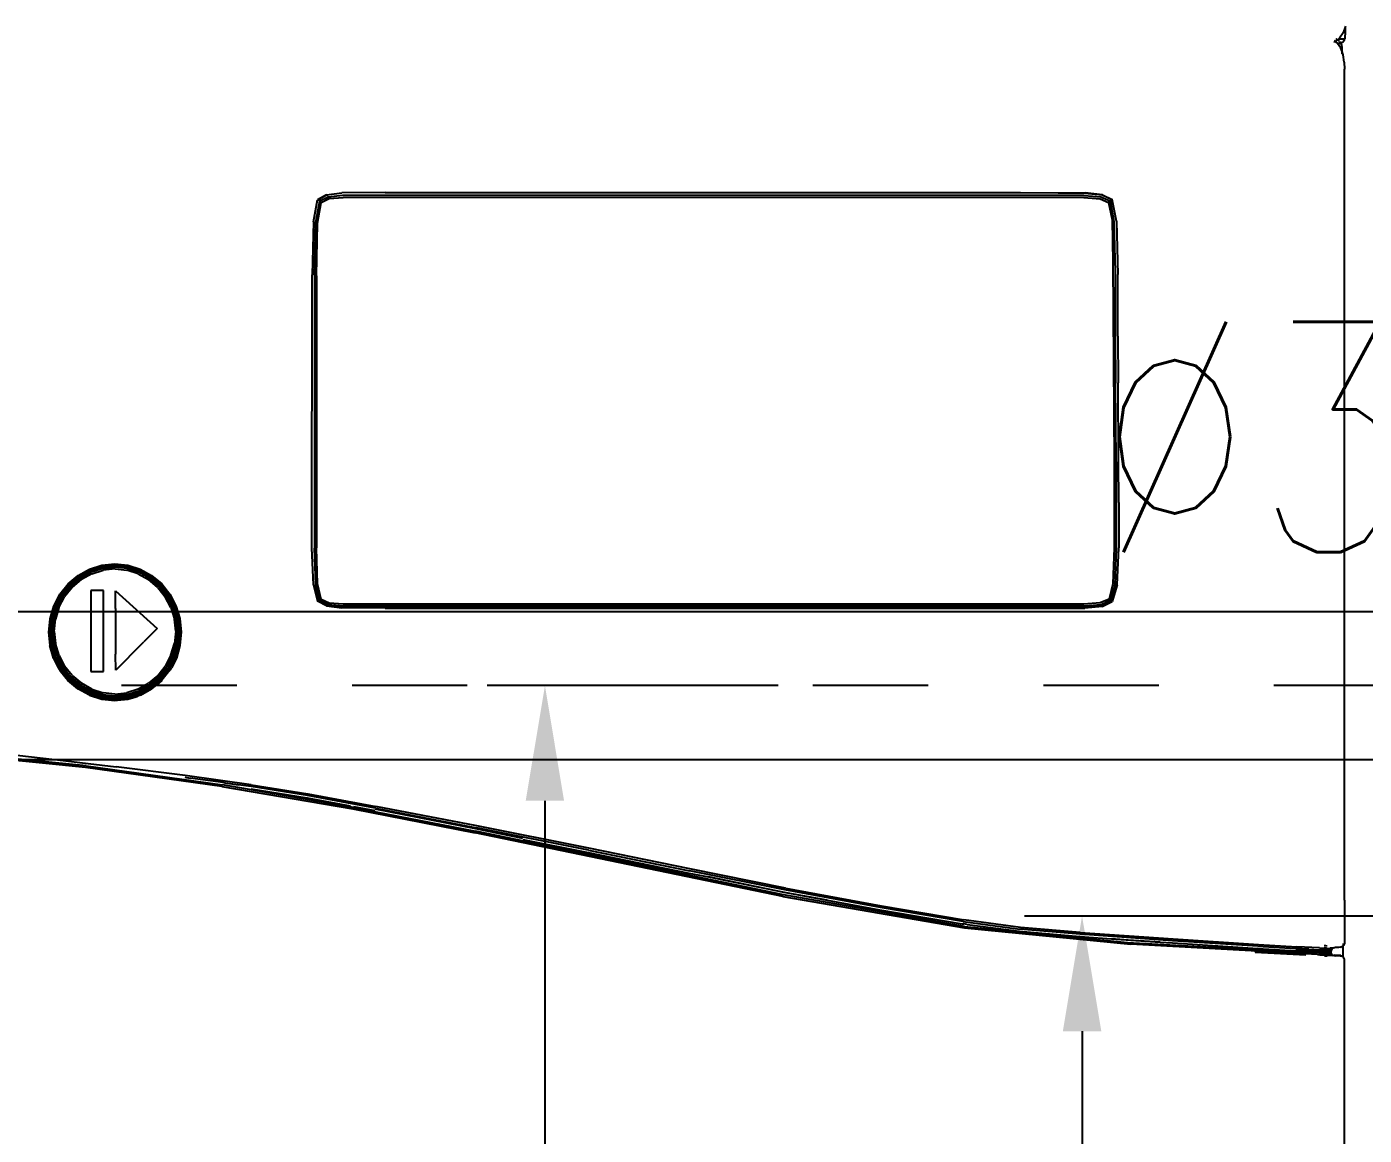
# Model space of a CAD drawing. Extents: x 41.9 to 126, y -21.3 to 38.1.
# Drawn here: x 99.206 to 100.367, y -12.669 to -11.707 of the extents above; entities that cross this region are included whole.
import ezdxf

# ---------------------------------------------------------------- set-up
doc = ezdxf.new("R2010")
doc.units = 0
for name, pattern in [('(_DASHED_)', [0.3, 0.2, -0.1]), ('AGUA_FRIA', [1000, 1000, 0]), ('DASHDOT2', [0.5, 0.25, -0.125, 0, -0.125])]:
    doc.linetypes.add(name, pattern=pattern)
doc.layers.get('Defpoints').update_dxf_attribs({"linetype": 'CONTINUOUS'})
for name, color, linetype in [('ARQUITETURA_R07', 8, 'CONTINUOUS'), ('IND_DIAMETRO', 7, 'CONTINUOUS'), ('IND_FLUXO', 3, 'CONTINUOUS'), ('LINHA_EIXO', 8, 'DASHDOT2'), ('LISTAGEM_TEXTO', 7, 'CONTINUOUS'), ('TUBO-PVC_SOLDAVEL_MARROM', 162, 'CONTINUOUS'), ('US_dimension', 7, 'CONTINUOUS')]:
    doc.layers.add(name, color=color, linetype=linetype)
doc.styles.add('ARIAL', font='arial.ttf')
doc.styles.add('romans', font='romans.shx')
doc.dimstyles.new('1_25 A.F', dxfattribs={"dimscale": 0, "dimtxt": 0.2, "dimasz": 0.1, "dimexe": 0.05, "dimexo": 0.05, "dimgap": -0.045, "dimtad": 1, "dimlfac": 0.25, "dimzin": 5, "dimdsep": 46, "dimtxsty": 'ARIAL', "dimcen": 0, "dimclrd": 256, "dimclre": 256, "dimclrt": 256, "dimadec": 0, "dimazin": 0, "dimtfac": 1, "dimtmove": 2, "dimatfit": 3, "dimfxl": 0.08, "dimtolj": 1, "dimtzin": 1, "dimlwd": -1, "dimlwe": -1, "dimarcsym": 0})

# ---------------------------------------------------------------- blocks, each defined once
blk = doc.blocks.new('VISTAS')
at = {"layer": 'ARQUITETURA_R07'}
for p, q in [((1.54273, -0.30059), (1.54233, -0.30186)), ((1.54272, -0.30148), (1.54265, -0.30312)), ((1.54273, -0.30059), (1.54272, -0.30148)), ((1.5428, -0.3004), (1.54273, -0.30059)), ((1.54036, -0.30383), (1.5403, -0.30385)), ((1.54048, -0.30364), (1.54036, -0.30354)), ((1.54057, -0.3037), (1.54052, -0.30374)), ((1.54108, -0.30337), (1.54057, -0.3037)), ((1.54105, -0.30405), (1.54057, -0.3037)), ((1.54081, -0.30326), (1.54073, -0.30325)), ((1.54089, -0.30312), (1.54093, -0.30312)), ((1.54112, -0.30415), (1.54101, -0.30417)), ((1.54108, -0.30337), (1.54104, -0.30336)), ((1.54112, -0.30415), (1.54105, -0.30405)), ((1.54135, -0.30312), (1.54108, -0.30337)), ((1.54108, -0.30337), (1.54131, -0.30351)), ((1.54112, -0.30415), (1.5413, -0.30413)), ((1.54184, -0.30519), (1.54112, -0.30415)), ((1.54145, -0.30414), (1.5413, -0.30413)), ((1.54151, -0.30369), (1.54131, -0.30351)), ((1.54154, -0.30299), (1.54135, -0.30312)), ((1.54135, -0.30312), (1.54259, -0.30312)), ((1.54162, -0.30413), (1.54145, -0.30414)), ((1.54151, -0.30369), (1.54168, -0.30391)), ((1.54233, -0.30186), (1.54154, -0.30299)), ((1.54165, -0.30413), (1.54162, -0.30413)), ((1.54168, -0.30413), (1.54162, -0.30413)), ((1.54178, -0.30408), (1.54165, -0.30413)), ((1.54168, -0.30413), (1.54165, -0.30413)), ((1.54178, -0.30408), (1.54168, -0.30391)), ((1.54178, -0.30408), (1.54168, -0.30413)), ((1.5419, -0.30403), (1.54178, -0.30408)), ((1.54181, -0.30412), (1.54178, -0.30408)), ((1.54181, -0.30412), (1.54191, -0.30433)), ((1.54211, -0.3039), (1.5419, -0.30403)), ((1.54192, -0.30437), (1.54191, -0.30433)), ((1.54192, -0.30437), (1.54193, -0.3044)), ((1.54193, -0.3044), (1.54194, -0.30448)), ((1.54194, -0.30448), (1.54196, -0.30452)), ((1.54196, -0.30452), (1.54197, -0.30465)), ((1.54197, -0.30465), (1.54198, -0.30469)), ((1.54229, -0.30375), (1.54211, -0.3039)), ((1.54243, -0.30357), (1.54229, -0.30375)), ((1.54256, -0.30336), (1.54243, -0.30357)), ((1.54265, -0.30312), (1.54256, -0.30336)), ((1.54206, -0.30571), (1.54184, -0.30519)), ((1.54198, -0.30469), (1.54199, -0.30477)), ((1.54199, -0.30477), (1.54199, -0.30481)), ((1.54199, -0.30481), (1.542, -0.30486)), ((1.542, -0.30486), (1.54201, -0.30491)), ((1.54201, -0.30491), (1.54201, -0.30498)), ((1.54202, -0.30505), (1.54201, -0.30498)), ((1.54202, -0.30505), (1.54203, -0.30532)), ((1.54203, -0.30532), (1.54204, -0.30545)), ((1.54204, -0.30545), (1.54204, -0.3055)), ((1.54204, -0.3055), (1.54206, -0.30571)), ((1.54206, -0.30577), (1.54206, -0.30571)), ((1.54207, -0.30586), (1.54206, -0.30577)), ((1.54207, -0.3059), (1.54207, -0.30586)), ((1.54231, -0.30664), (1.54207, -0.3059)), ((1.54208, -0.3064), (1.54207, -0.30608)), ((1.54254, -0.30821), (1.54231, -0.30664)), ((1.54254, -0.30821), (1.54262, -0.30968)), ((1.54261, -0.49011), (1.54262, -0.30968)), ((1.32174, -0.33698), (1.32506, -0.33654)), ((1.33448, -0.33645), (1.32506, -0.33654)), ((1.33448, -0.33645), (1.46018, -0.33645)), ((1.46018, -0.33645), (1.47233, -0.33648)), ((1.47233, -0.33648), (1.48049, -0.33653)), ((1.48049, -0.33653), (1.48632, -0.33658)), ((1.31892, -0.34282), (1.31983, -0.33805)), ((1.31944, -0.34293), (1.32031, -0.3383)), ((1.32174, -0.33698), (1.31983, -0.33805)), ((1.31983, -0.33805), (1.31996, -0.33807)), ((1.31984, -0.34313), (1.32061, -0.33862)), ((1.32185, -0.33705), (1.31996, -0.33807)), ((1.31996, -0.33807), (1.32006, -0.33809)), ((1.32006, -0.33809), (1.32013, -0.3381)), ((1.32013, -0.3381), (1.32018, -0.33811)), ((1.32018, -0.33811), (1.3202, -0.33813)), ((1.3202, -0.33813), (1.32021, -0.33817)), ((1.32031, -0.3383), (1.32021, -0.33817)), ((1.32031, -0.3383), (1.32212, -0.33741)), ((1.32031, -0.3383), (1.32061, -0.33862)), ((1.32061, -0.33862), (1.32231, -0.33782)), ((1.322, -0.33715), (1.32194, -0.3371)), ((1.32204, -0.33718), (1.322, -0.33715)), ((1.32205, -0.3372), (1.32204, -0.33718)), ((1.32205, -0.3372), (1.32206, -0.33724)), ((1.32212, -0.33741), (1.32527, -0.3371)), ((1.32231, -0.33782), (1.32536, -0.33754)), ((1.48612, -0.33713), (1.32527, -0.3371)), ((1.48603, -0.33758), (1.32536, -0.33754)), ((1.48626, -0.33668), (1.48047, -0.33665)), ((1.48603, -0.33758), (1.48957, -0.33784)), ((1.48612, -0.33713), (1.48976, -0.33743)), ((1.49002, -0.33703), (1.48626, -0.33668)), ((1.49012, -0.33696), (1.48632, -0.33658)), ((1.48957, -0.33784), (1.49144, -0.33864)), ((1.48976, -0.33743), (1.49174, -0.33832)), ((1.49208, -0.33802), (1.49002, -0.33703)), ((1.49012, -0.33696), (1.49221, -0.33798)), ((1.49174, -0.33832), (1.49144, -0.33864)), ((1.49144, -0.33864), (1.49218, -0.34242)), ((1.49174, -0.33832), (1.49184, -0.33818)), ((1.49174, -0.33832), (1.49259, -0.34276)), ((1.49186, -0.33811), (1.49184, -0.33814)), ((1.49184, -0.33814), (1.49184, -0.33818)), ((1.49191, -0.33809), (1.49186, -0.33811)), ((1.49198, -0.33806), (1.49191, -0.33809)), ((1.49208, -0.33802), (1.49198, -0.33806)), ((1.49221, -0.33798), (1.49208, -0.33802)), ((1.49313, -0.34274), (1.49221, -0.33798)), ((1.31924, -0.34194), (1.31919, -0.34194)), ((1.31923, -0.34199), (1.31919, -0.34199)), ((1.31943, -0.34199), (1.31947, -0.34199)), ((1.31944, -0.34195), (1.31948, -0.34195)), ((1.4926, -0.34194), (1.49256, -0.34194)), ((1.49261, -0.34199), (1.49257, -0.34199)), ((1.4926, -0.34194), (1.49265, -0.34194)), ((1.49261, -0.34199), (1.49266, -0.34199)), ((1.31892, -0.34282), (1.31862, -0.35436)), ((1.31916, -0.35444), (1.31944, -0.34293)), ((1.31959, -0.35454), (1.31984, -0.34313)), ((1.49218, -0.34242), (1.49235, -0.35163)), ((1.49259, -0.34276), (1.49285, -0.35372)), ((1.49313, -0.34274), (1.49343, -0.3543)), ((1.49235, -0.35163), (1.49262, -0.39494)), ((1.49285, -0.35372), (1.49288, -0.3676)), ((1.31861, -0.41361), (1.31862, -0.35436)), ((1.31916, -0.35444), (1.31916, -0.41368)), ((1.31959, -0.35454), (1.31959, -0.4136)), ((1.49344, -0.36766), (1.49343, -0.3543)), ((1.49288, -0.3676), (1.49293, -0.3779)), ((1.49344, -0.36766), (1.49348, -0.37779)), ((1.49305, -0.39493), (1.49293, -0.3779)), ((1.4936, -0.39484), (1.49348, -0.37779)), ((1.49262, -0.39494), (1.49266, -0.40386)), ((1.49305, -0.39493), (1.49309, -0.40388)), ((1.49363, -0.4038), (1.4936, -0.39484)), ((1.49266, -0.40386), (1.49266, -0.41358)), ((1.49309, -0.40388), (1.49308, -0.41367)), ((1.49363, -0.4038), (1.49363, -0.41361)), ((1.31891, -0.42163), (1.31861, -0.41361)), ((1.31944, -0.42164), (1.31916, -0.41368)), ((1.31984, -0.42146), (1.31959, -0.4136)), ((1.49266, -0.41358), (1.49237, -0.42143)), ((1.49308, -0.41367), (1.49276, -0.42162)), ((1.49327, -0.42165), (1.49363, -0.41361)), ((1.27035, -0.41823), (1.27305, -0.41739)), ((1.27043, -0.41844), (1.27309, -0.41761)), ((1.27051, -0.41863), (1.27313, -0.41781)), ((1.27058, -0.41866), (1.27313, -0.41781)), ((1.27305, -0.41739), (1.27586, -0.4171)), ((1.27309, -0.41761), (1.27586, -0.41733)), ((1.27313, -0.41781), (1.27318, -0.41783)), ((1.27318, -0.41783), (1.27526, -0.41762)), ((1.27588, -0.41761), (1.2732, -0.4179)), ((1.27588, -0.4178), (1.27325, -0.4181)), ((1.27526, -0.41762), (1.27586, -0.41753)), ((1.27586, -0.4171), (1.27866, -0.41739)), ((1.27586, -0.41733), (1.27862, -0.41761)), ((1.27586, -0.41753), (1.27653, -0.41763)), ((1.27588, -0.41761), (1.27854, -0.4179)), ((1.2785, -0.41809), (1.27588, -0.4178)), ((1.27653, -0.41763), (1.27856, -0.41784)), ((1.27653, -0.41763), (1.27858, -0.41781)), ((1.27858, -0.41781), (1.28115, -0.41866)), ((1.27862, -0.41761), (1.28127, -0.41844)), ((1.27866, -0.41739), (1.28135, -0.41823)), ((1.2657, -0.42144), (1.26787, -0.4196)), ((1.26584, -0.4216), (1.26798, -0.41979)), ((1.266, -0.42174), (1.2681, -0.41996)), ((1.26618, -0.42181), (1.26826, -0.42005)), ((1.26839, -0.42022), (1.26634, -0.42195)), ((1.26659, -0.4222), (1.26859, -0.42051)), ((1.26787, -0.4196), (1.27035, -0.41823)), ((1.26798, -0.41979), (1.27043, -0.41844)), ((1.2681, -0.41996), (1.27051, -0.41863)), ((1.27063, -0.41873), (1.26826, -0.42005)), ((1.27072, -0.41892), (1.26839, -0.42022)), ((1.27086, -0.41925), (1.26859, -0.42051)), ((1.27063, -0.41873), (1.2732, -0.4179)), ((1.27325, -0.4181), (1.27072, -0.41892)), ((1.27086, -0.41925), (1.27332, -0.41844)), ((1.27588, -0.41815), (1.27332, -0.41844)), ((1.27588, -0.41815), (1.27843, -0.41844)), ((1.28089, -0.41924), (1.27843, -0.41844)), ((1.28102, -0.41892), (1.2785, -0.41809)), ((1.28111, -0.41873), (1.27854, -0.4179)), ((1.28089, -0.41924), (1.28315, -0.42051)), ((1.28335, -0.42022), (1.28102, -0.41892)), ((1.28111, -0.41873), (1.28347, -0.42005)), ((1.28115, -0.41866), (1.28119, -0.41863)), ((1.28119, -0.41863), (1.2836, -0.41996)), ((1.28127, -0.41844), (1.28371, -0.41979)), ((1.28135, -0.41823), (1.28383, -0.4196)), ((1.28515, -0.4222), (1.28315, -0.42051)), ((1.2854, -0.42195), (1.28335, -0.42022)), ((1.28555, -0.42181), (1.28347, -0.42005)), ((1.2836, -0.41996), (1.28571, -0.42174)), ((1.28371, -0.41979), (1.28586, -0.4216)), ((1.28383, -0.4196), (1.28601, -0.42143)), ((1.26393, -0.42369), (1.2657, -0.42144)), ((1.2641, -0.42382), (1.26584, -0.4216)), ((1.26428, -0.42393), (1.266, -0.42174)), ((1.26618, -0.42181), (1.26448, -0.42395)), ((1.26634, -0.42195), (1.26466, -0.42405)), ((1.26659, -0.4222), (1.26495, -0.42425)), ((1.27339, -0.4229), (1.27064, -0.4229)), ((1.27064, -0.4229), (1.27065, -0.44045)), ((1.27341, -0.44045), (1.27339, -0.4229)), ((1.27599, -0.42678), (1.27602, -0.42295)), ((1.27602, -0.42295), (1.28501, -0.4311)), ((1.28515, -0.4222), (1.28678, -0.42426)), ((1.28708, -0.42406), (1.2854, -0.42195)), ((1.28555, -0.42181), (1.28725, -0.42395)), ((1.28571, -0.42174), (1.28743, -0.42392)), ((1.28586, -0.4216), (1.28761, -0.42381)), ((1.28601, -0.42143), (1.28779, -0.42368)), ((1.31891, -0.42163), (1.31982, -0.42519)), ((1.3193, -0.42164), (1.31931, -0.42167)), ((1.3202, -0.42513), (1.31931, -0.42167)), ((1.32031, -0.42509), (1.31944, -0.42164)), ((1.32061, -0.42479), (1.31984, -0.42146)), ((1.49237, -0.42143), (1.49153, -0.42476)), ((1.49276, -0.42162), (1.49183, -0.42507)), ((1.49289, -0.42166), (1.49193, -0.42512)), ((1.49327, -0.42165), (1.49223, -0.42527)), ((1.4929, -0.42163), (1.49289, -0.42166)), ((1.26181, -0.42903), (1.26261, -0.42625)), ((1.26201, -0.42908), (1.26281, -0.42634)), ((1.26222, -0.42911), (1.26301, -0.42641)), ((1.2632, -0.42638), (1.26242, -0.42904)), ((1.26261, -0.42625), (1.26393, -0.42369)), ((1.2634, -0.42645), (1.26262, -0.42906)), ((1.26281, -0.42634), (1.2641, -0.42382)), ((1.26301, -0.42641), (1.26428, -0.42393)), ((1.2632, -0.42638), (1.26448, -0.42395)), ((1.26466, -0.42405), (1.2634, -0.42645)), ((1.26372, -0.42658), (1.26495, -0.42425)), ((1.28801, -0.42659), (1.28678, -0.42426)), ((1.28834, -0.42645), (1.28708, -0.42406)), ((1.28853, -0.42638), (1.28725, -0.42395)), ((1.28743, -0.42392), (1.28872, -0.42639)), ((1.28761, -0.42381), (1.28892, -0.42632)), ((1.28779, -0.42368), (1.28911, -0.42622)), ((1.28914, -0.42902), (1.28834, -0.42645)), ((1.28853, -0.42638), (1.28934, -0.429)), ((1.28872, -0.42639), (1.28951, -0.42906)), ((1.28892, -0.42632), (1.28972, -0.42903)), ((1.28911, -0.42622), (1.28993, -0.42898)), ((1.32175, -0.42623), (1.31982, -0.42519)), ((1.31996, -0.42516), (1.32006, -0.42514)), ((1.31996, -0.42516), (1.32186, -0.42616)), ((1.32006, -0.42514), (1.32013, -0.42512)), ((1.32013, -0.42512), (1.3202, -0.42513)), ((1.3202, -0.42513), (1.32021, -0.42516)), ((1.3202, -0.42513), (1.32023, -0.42514)), ((1.32023, -0.42514), (1.32021, -0.42516)), ((1.32132, -0.42572), (1.32021, -0.42516)), ((1.32031, -0.42509), (1.32023, -0.42514)), ((1.32023, -0.42514), (1.32132, -0.42572)), ((1.32031, -0.42509), (1.32061, -0.42479)), ((1.32213, -0.42598), (1.32031, -0.42509)), ((1.32231, -0.42559), (1.32061, -0.42479)), ((1.32132, -0.42572), (1.322, -0.42607)), ((1.32175, -0.42623), (1.32507, -0.42665)), ((1.322, -0.42607), (1.32205, -0.42605)), ((1.32205, -0.42605), (1.32238, -0.42612)), ((1.32238, -0.42612), (1.32206, -0.42608)), ((1.32528, -0.42629), (1.32213, -0.42598)), ((1.32537, -0.42586), (1.32231, -0.42559)), ((1.32238, -0.42612), (1.32331, -0.42618)), ((1.32331, -0.42618), (1.32368, -0.42625)), ((1.32522, -0.4264), (1.32368, -0.42625)), ((1.32368, -0.42625), (1.32524, -0.42638)), ((1.32524, -0.42638), (1.33452, -0.42639)), ((1.48612, -0.42626), (1.32528, -0.42629)), ((1.48604, -0.42583), (1.32537, -0.42586)), ((1.33452, -0.42639), (1.35463, -0.42637)), ((1.35463, -0.42637), (1.36269, -0.42639)), ((1.36269, -0.42639), (1.43749, -0.42638)), ((1.43749, -0.42638), (1.44232, -0.42636)), ((1.47234, -0.42636), (1.44232, -0.42636)), ((1.47234, -0.42636), (1.47446, -0.42638)), ((1.48045, -0.42638), (1.47446, -0.42638)), ((1.48045, -0.42638), (1.48615, -0.42636)), ((1.4896, -0.42556), (1.48604, -0.42583)), ((1.48978, -0.42596), (1.48612, -0.42626)), ((1.48615, -0.42636), (1.48984, -0.42607)), ((1.49004, -0.42633), (1.48625, -0.4267)), ((1.49153, -0.42476), (1.4896, -0.42556)), ((1.49183, -0.42507), (1.48978, -0.42596)), ((1.49193, -0.42512), (1.48984, -0.42607)), ((1.48997, -0.42622), (1.49212, -0.42521)), ((1.49004, -0.42633), (1.49223, -0.42527)), ((1.49183, -0.42507), (1.49153, -0.42476)), ((1.49183, -0.42507), (1.49193, -0.42512)), ((1.49198, -0.42513), (1.49193, -0.42512)), ((1.49204, -0.42516), (1.49198, -0.42513)), ((1.49212, -0.42521), (1.49204, -0.42516)), ((1.26153, -0.43191), (1.26181, -0.42903)), ((1.26174, -0.43192), (1.26201, -0.42908)), ((1.26195, -0.43191), (1.26222, -0.42911)), ((1.26215, -0.43179), (1.26242, -0.42904)), ((1.26262, -0.42906), (1.26235, -0.43178)), ((1.2627, -0.43177), (1.26296, -0.42912)), ((1.26372, -0.42658), (1.26296, -0.42912)), ((1.27599, -0.42678), (1.276, -0.4367)), ((1.28801, -0.42659), (1.2888, -0.42909)), ((1.28908, -0.4317), (1.2888, -0.42909)), ((1.28942, -0.43171), (1.28914, -0.42902)), ((1.28962, -0.43173), (1.28934, -0.429)), ((1.28951, -0.42906), (1.28979, -0.43185)), ((1.28972, -0.42903), (1.29, -0.43186)), ((1.28993, -0.42898), (1.29021, -0.43185)), ((1.33447, -0.42674), (1.32507, -0.42665)), ((1.33447, -0.42674), (1.47234, -0.42673)), ((1.47234, -0.42673), (1.48625, -0.4267)), ((1.2618, -0.4348), (1.26153, -0.43191)), ((1.26201, -0.43477), (1.26174, -0.43192)), ((1.26222, -0.43471), (1.26195, -0.43191)), ((1.26215, -0.43179), (1.26242, -0.43455)), ((1.26235, -0.43178), (1.26262, -0.43449)), ((1.2627, -0.43177), (1.26296, -0.43441)), ((1.28501, -0.4311), (1.28215, -0.43401)), ((1.28908, -0.4317), (1.28879, -0.43435)), ((1.28913, -0.43443), (1.28942, -0.43171)), ((1.28962, -0.43173), (1.28934, -0.4345)), ((1.28979, -0.43185), (1.28953, -0.43469)), ((1.29, -0.43186), (1.28973, -0.43475)), ((1.29021, -0.43185), (1.28994, -0.43478)), ((1.29001, -0.43471), (1.29028, -0.43178)), ((1.26173, -0.43475), (1.26174, -0.43478)), ((1.26254, -0.43754), (1.26174, -0.43478)), ((1.26261, -0.43757), (1.2618, -0.4348)), ((1.26281, -0.4375), (1.26201, -0.43477)), ((1.26301, -0.4374), (1.26222, -0.43471)), ((1.2632, -0.4372), (1.26242, -0.43455)), ((1.26262, -0.43449), (1.2634, -0.4371)), ((1.26373, -0.43695), (1.26296, -0.43441)), ((1.2817, -0.43446), (1.27604, -0.44018)), ((1.2817, -0.43446), (1.28215, -0.43401)), ((1.288, -0.43692), (1.28879, -0.43435)), ((1.28833, -0.43707), (1.28913, -0.43443)), ((1.28853, -0.43718), (1.28934, -0.4345)), ((1.28953, -0.43469), (1.28874, -0.43742)), ((1.28973, -0.43475), (1.28894, -0.43753)), ((1.28919, -0.43754), (1.29, -0.43475)), ((1.28994, -0.43478), (1.28919, -0.43754)), ((1.29, -0.43475), (1.29001, -0.43471)), ((1.26254, -0.43754), (1.26356, -0.43953)), ((1.26356, -0.43953), (1.26261, -0.43757)), ((1.26411, -0.44002), (1.26281, -0.4375)), ((1.26429, -0.43989), (1.26301, -0.4374)), ((1.2632, -0.4372), (1.26448, -0.43964)), ((1.2634, -0.4371), (1.26465, -0.4395)), ((1.26373, -0.43695), (1.26495, -0.43928)), ((1.27604, -0.44018), (1.276, -0.4367)), ((1.288, -0.43692), (1.28677, -0.43927)), ((1.28707, -0.43949), (1.28833, -0.43707)), ((1.28853, -0.43718), (1.28725, -0.43963)), ((1.28874, -0.43742), (1.28745, -0.43991)), ((1.28894, -0.43753), (1.28763, -0.44005)), ((1.28919, -0.43758), (1.2881, -0.43969)), ((1.28913, -0.4376), (1.2881, -0.43969)), ((1.28919, -0.43758), (1.28913, -0.4376)), ((1.28919, -0.43754), (1.28919, -0.43758)), ((1.26388, -0.44011), (1.26356, -0.43953)), ((1.26394, -0.44013), (1.26388, -0.44011)), ((1.26567, -0.44237), (1.26394, -0.44013)), ((1.26394, -0.44013), (1.26409, -0.4404)), ((1.26567, -0.4424), (1.26409, -0.4404)), ((1.26409, -0.4404), (1.26567, -0.44237)), ((1.26586, -0.44224), (1.26411, -0.44002)), ((1.26601, -0.44207), (1.26429, -0.43989)), ((1.26618, -0.44178), (1.26448, -0.43964)), ((1.26465, -0.4395), (1.26633, -0.44161)), ((1.26659, -0.44134), (1.26495, -0.43928)), ((1.27065, -0.44045), (1.27341, -0.44045)), ((1.28515, -0.44133), (1.28677, -0.43927)), ((1.2854, -0.4416), (1.28707, -0.43949)), ((1.28555, -0.44177), (1.28725, -0.43963)), ((1.28745, -0.43991), (1.28571, -0.44208)), ((1.28763, -0.44005), (1.28586, -0.44226)), ((1.2878, -0.44016), (1.28606, -0.44237)), ((1.28785, -0.44012), (1.2878, -0.44016)), ((1.2878, -0.44016), (1.28785, -0.44016)), ((1.28785, -0.44012), (1.2881, -0.43969)), ((1.28785, -0.44012), (1.28785, -0.44016)), ((1.26571, -0.44238), (1.26567, -0.44237)), ((1.26785, -0.44425), (1.26567, -0.4424)), ((1.26571, -0.44238), (1.26785, -0.44421)), ((1.26799, -0.44405), (1.26586, -0.44224)), ((1.26812, -0.44386), (1.26601, -0.44207)), ((1.26618, -0.44178), (1.26826, -0.44353)), ((1.26633, -0.44161), (1.26838, -0.44333)), ((1.26659, -0.44134), (1.26858, -0.44302)), ((1.27052, -0.44519), (1.26812, -0.44386)), ((1.27063, -0.44485), (1.26826, -0.44353)), ((1.26838, -0.44333), (1.27072, -0.44463)), ((1.27086, -0.44428), (1.26858, -0.44302)), ((1.28088, -0.44428), (1.28315, -0.44301)), ((1.28102, -0.44463), (1.28335, -0.44333)), ((1.2811, -0.44485), (1.28347, -0.44353)), ((1.2836, -0.44386), (1.28119, -0.44519)), ((1.28515, -0.44133), (1.28315, -0.44301)), ((1.28335, -0.44333), (1.2854, -0.4416)), ((1.28555, -0.44177), (1.28347, -0.44353)), ((1.28571, -0.44208), (1.2836, -0.44386)), ((1.28586, -0.44226), (1.28372, -0.44406)), ((1.28387, -0.44422), (1.28495, -0.44334)), ((1.28601, -0.4424), (1.28495, -0.44334)), ((1.28606, -0.44237), (1.28601, -0.4424)), ((1.28606, -0.44241), (1.28601, -0.4424)), ((1.28606, -0.44241), (1.28606, -0.44237)), ((1.26785, -0.44421), (1.26788, -0.44422)), ((1.27032, -0.44562), (1.26785, -0.44425)), ((1.27034, -0.44559), (1.26788, -0.44422)), ((1.27043, -0.44541), (1.26799, -0.44405)), ((1.27034, -0.44559), (1.27304, -0.44644)), ((1.27309, -0.44624), (1.27043, -0.44541)), ((1.27313, -0.44601), (1.27052, -0.44519)), ((1.27063, -0.44485), (1.2732, -0.44568)), ((1.27072, -0.44463), (1.27324, -0.44545)), ((1.27086, -0.44428), (1.27332, -0.44509)), ((1.27304, -0.44644), (1.27586, -0.44672)), ((1.27586, -0.44676), (1.27304, -0.44647)), ((1.27585, -0.44652), (1.27309, -0.44624)), ((1.27585, -0.44629), (1.27313, -0.44601)), ((1.27587, -0.44598), (1.2732, -0.44568)), ((1.27324, -0.44545), (1.27587, -0.44575)), ((1.27587, -0.44538), (1.27332, -0.44509)), ((1.27858, -0.44601), (1.27585, -0.44629)), ((1.27862, -0.44624), (1.27585, -0.44652)), ((1.27586, -0.44672), (1.27645, -0.4467)), ((1.27587, -0.44538), (1.27842, -0.44509)), ((1.27587, -0.44575), (1.27849, -0.44545)), ((1.27587, -0.44598), (1.27854, -0.44568)), ((1.27645, -0.4467), (1.27867, -0.44644)), ((1.27867, -0.44647), (1.27645, -0.4467)), ((1.28088, -0.44428), (1.27842, -0.44509)), ((1.27849, -0.44545), (1.28102, -0.44463)), ((1.2811, -0.44485), (1.27854, -0.44568)), ((1.28119, -0.44519), (1.27858, -0.44601)), ((1.28127, -0.44541), (1.27862, -0.44624)), ((1.28067, -0.44585), (1.27867, -0.44647)), ((1.27867, -0.44644), (1.28067, -0.44585)), ((1.28136, -0.4456), (1.28067, -0.44585)), ((1.28372, -0.44406), (1.28127, -0.44541)), ((1.28138, -0.44559), (1.28136, -0.4456)), ((1.28138, -0.44559), (1.28383, -0.44423)), ((1.28383, -0.44423), (1.28387, -0.44422)), ((1.2695, -0.46126), (1.23937, -0.45827)), ((1.24919, -0.45803), (1.26214, -0.45945)), ((1.26962, -0.46095), (1.25188, -0.45921)), ((1.26214, -0.45945), (1.27611, -0.46117)), ((1.29909, -0.4654), (1.2695, -0.46126)), ((1.26962, -0.46095), (1.29922, -0.46508)), ((1.29107, -0.46306), (1.27611, -0.46117)), ((1.29102, -0.46342), (1.29218, -0.46358)), ((1.30545, -0.46503), (1.29107, -0.46306)), ((1.29935, -0.46458), (1.29218, -0.46358)), ((1.29909, -0.4654), (1.32748, -0.47028)), ((1.32759, -0.46994), (1.29922, -0.46508)), ((1.2998, -0.46466), (1.29935, -0.46458)), ((1.30542, -0.46543), (1.2998, -0.46466)), ((1.30259, -0.46514), (1.2998, -0.46466)), ((1.30539, -0.46593), (1.31758, -0.4679)), ((1.31764, -0.4674), (1.30542, -0.46543)), ((1.30545, -0.46503), (1.31769, -0.467)), ((1.31769, -0.467), (1.33244, -0.46973)), ((1.31758, -0.4679), (1.3269, -0.46964)), ((1.33236, -0.47013), (1.31764, -0.4674)), ((1.32759, -0.46994), (1.3541, -0.47511)), ((1.32763, -0.46977), (1.33226, -0.47064)), ((1.35435, -0.47398), (1.33244, -0.46973)), ((1.32748, -0.47028), (1.35403, -0.47546)), ((1.35419, -0.47461), (1.33232, -0.47034)), ((1.33236, -0.47013), (1.35428, -0.47439)), ((1.42073, -0.48927), (1.35403, -0.47546)), ((1.42089, -0.48894), (1.3541, -0.47511)), ((1.36437, -0.47672), (1.35419, -0.47461)), ((1.37859, -0.47922), (1.35428, -0.47439)), ((1.37865, -0.47881), (1.35435, -0.47398)), ((1.36434, -0.47692), (1.37852, -0.47974)), ((1.37852, -0.47974), (1.4004, -0.48421)), ((1.37859, -0.47922), (1.4005, -0.4837)), ((1.40059, -0.4833), (1.37865, -0.47881)), ((1.4004, -0.48421), (1.40461, -0.48505)), ((1.42122, -0.48785), (1.4005, -0.4837)), ((1.42134, -0.48746), (1.40059, -0.4833)), ((1.42105, -0.48845), (1.40461, -0.48505)), ((1.40461, -0.48505), (1.42105, -0.48834)), ((1.42134, -0.48746), (1.4421, -0.49132)), ((1.42076, -0.48928), (1.42073, -0.48927)), ((1.42076, -0.48928), (1.46014, -0.49611)), ((1.46014, -0.49577), (1.42089, -0.48894)), ((1.42105, -0.48834), (1.43037, -0.49007)), ((1.43037, -0.49007), (1.42105, -0.48845)), ((1.44193, -0.4917), (1.42122, -0.48785)), ((1.43037, -0.49007), (1.44171, -0.49218)), ((1.54261, -0.49011), (1.54257, -0.49947)), ((1.44171, -0.49218), (1.45962, -0.49519)), ((1.45985, -0.49472), (1.44193, -0.4917)), ((1.4421, -0.49132), (1.46002, -0.49434)), ((1.45962, -0.49519), (1.46005, -0.49525)), ((1.45985, -0.49472), (1.47218, -0.49637)), ((1.47228, -0.496), (1.46002, -0.49434)), ((1.46036, -0.4953), (1.46005, -0.49525)), ((1.46014, -0.49577), (1.49551, -0.49929)), ((1.46014, -0.49611), (1.49628, -0.49966)), ((1.46072, -0.49534), (1.46036, -0.4953)), ((1.46072, -0.49534), (1.47204, -0.49685)), ((1.48528, -0.4971), (1.47228, -0.496)), ((1.47204, -0.49685), (1.48519, -0.49797)), ((1.48523, -0.49748), (1.47218, -0.49637)), ((1.48519, -0.49797), (1.49209, -0.49845)), ((1.50531, -0.49888), (1.48523, -0.49748)), ((1.48528, -0.4971), (1.50541, -0.49849)), ((1.49565, -0.4988), (1.49209, -0.49845)), ((1.49209, -0.49845), (1.50264, -0.49919)), ((1.50264, -0.49919), (1.49565, -0.4988)), ((1.5238, -0.50007), (1.50531, -0.49888)), ((1.50541, -0.49849), (1.52397, -0.49968)), ((1.49551, -0.49929), (1.53486, -0.50146)), ((1.53672, -0.50189), (1.49628, -0.49966)), ((1.50264, -0.49919), (1.50532, -0.49937)), ((1.50532, -0.49937), (1.52381, -0.50058)), ((1.5341, -0.50181), (1.5231, -0.50121)), ((1.52322, -0.50135), (1.53425, -0.50196)), ((1.5238, -0.50007), (1.53204, -0.50058)), ((1.52381, -0.50058), (1.53206, -0.50109)), ((1.52397, -0.49968), (1.53224, -0.50019)), ((1.53484, -0.50073), (1.53204, -0.50058)), ((1.53484, -0.50095), (1.53205, -0.5008)), ((1.53206, -0.50109), (1.53485, -0.50124)), ((1.5372, -0.50045), (1.53224, -0.50019)), ((1.53484, -0.50073), (1.537, -0.50084)), ((1.53701, -0.50106), (1.53484, -0.50095)), ((1.53485, -0.50124), (1.53701, -0.50135)), ((1.53702, -0.50157), (1.53486, -0.50146)), ((1.53672, -0.50189), (1.53678, -0.50191)), ((1.53678, -0.50191), (1.53723, -0.50194)), ((1.53786, -0.50202), (1.53691, -0.50197)), ((1.53844, -0.50091), (1.537, -0.50084)), ((1.53852, -0.50113), (1.53701, -0.50106)), ((1.53701, -0.50135), (1.53852, -0.50143)), ((1.53853, -0.50164), (1.53702, -0.50157)), ((1.5372, -0.50045), (1.53844, -0.50051)), ((1.53723, -0.50194), (1.53844, -0.502)), ((1.53844, -0.49999), (1.53844, -0.49981)), ((1.53844, -0.50028), (1.53844, -0.50011)), ((1.53844, -0.50051), (1.53844, -0.50044)), ((1.53844, -0.50051), (1.53869, -0.50051)), ((1.53844, -0.50091), (1.53844, -0.50057)), ((1.53851, -0.50092), (1.53844, -0.50091)), ((1.53851, -0.50092), (1.53869, -0.50092)), ((1.53869, -0.50114), (1.53852, -0.50113)), ((1.53852, -0.50143), (1.5394, -0.50146)), ((1.53869, -0.50165), (1.53853, -0.50164)), ((1.53869, -0.5), (1.53869, -0.49982)), ((1.53869, -0.50028), (1.53869, -0.50012)), ((1.53869, -0.50058), (1.53869, -0.50051)), ((1.53869, -0.50051), (1.53872, -0.50052)), ((1.53869, -0.50114), (1.53869, -0.50092)), ((1.53869, -0.50092), (1.53923, -0.50095)), ((1.53923, -0.50116), (1.53869, -0.50114)), ((1.53869, -0.50191), (1.53869, -0.50165)), ((1.53935, -0.50171), (1.53869, -0.50165)), ((1.53872, -0.50052), (1.53943, -0.50055)), ((1.53923, -0.50104), (1.53923, -0.50095)), ((1.53923, -0.50095), (1.53938, -0.50095)), ((1.53923, -0.50104), (1.53959, -0.50111)), ((1.53923, -0.50116), (1.53923, -0.50104)), ((1.53939, -0.50117), (1.53923, -0.50116)), ((1.53935, -0.50171), (1.53933, -0.50168)), ((1.5394, -0.50168), (1.53935, -0.50171)), ((1.53971, -0.50095), (1.53938, -0.50095)), ((1.53972, -0.50117), (1.53939, -0.50117)), ((1.53957, -0.5014), (1.5394, -0.50136)), ((1.5394, -0.50146), (1.53972, -0.50146)), ((1.5394, -0.50158), (1.53946, -0.50159)), ((1.53972, -0.50168), (1.5394, -0.50168)), ((1.53943, -0.50055), (1.53951, -0.50044)), ((1.53943, -0.50055), (1.5396, -0.50056)), ((1.53949, -0.50087), (1.53958, -0.50089)), ((1.53951, -0.50044), (1.54017, -0.50034)), ((1.53951, -0.50044), (1.53984, -0.50051)), ((1.53956, -0.50194), (1.53985, -0.502)), ((1.53971, -0.50095), (1.53958, -0.50089)), ((1.53959, -0.50111), (1.53972, -0.50117)), ((1.5396, -0.50056), (1.53994, -0.50055)), ((1.53994, -0.50055), (1.53971, -0.50095)), ((1.53971, -0.50095), (1.53972, -0.50117)), ((1.53972, -0.50146), (1.53972, -0.50117)), ((1.53972, -0.50168), (1.53972, -0.50146)), ((1.53993, -0.50199), (1.53972, -0.50168)), ((1.53984, -0.50051), (1.53994, -0.50055)), ((1.54064, -0.50039), (1.53994, -0.50055)), ((1.54141, -0.50034), (1.54064, -0.50039)), ((1.54139, -0.50028), (1.5418, -0.50024)), ((1.54183, -0.50027), (1.54141, -0.50034)), ((1.5418, -0.50024), (1.54209, -0.50015)), ((1.54183, -0.50027), (1.54191, -0.50027)), ((1.54209, -0.50015), (1.54191, -0.50027)), ((1.54209, -0.50015), (1.54231, -0.49998)), ((1.54215, -0.50016), (1.54209, -0.50015)), ((1.54235, -0.5), (1.54215, -0.50016)), ((1.54231, -0.49998), (1.54236, -0.49997)), ((1.54236, -0.49997), (1.54235, -0.5)), ((1.54235, -0.50239), (1.54235, -0.5)), ((1.54236, -0.49991), (1.54236, -0.49947)), ((1.54248, -0.49977), (1.54236, -0.49991)), ((1.54236, -0.49991), (1.54246, -0.49977)), ((1.54236, -0.49991), (1.54236, -0.49997)), ((1.54257, -0.49947), (1.54248, -0.49977)), ((1.53844, -0.50205), (1.53786, -0.50202)), ((1.53844, -0.502), (1.53853, -0.50198)), ((1.53844, -0.50205), (1.53844, -0.502)), ((1.53869, -0.50206), (1.53844, -0.50205)), ((1.53844, -0.50241), (1.53844, -0.50228)), ((1.53853, -0.50198), (1.53869, -0.50201)), ((1.53869, -0.50206), (1.53869, -0.50201)), ((1.53869, -0.50201), (1.53875, -0.50201)), ((1.54029, -0.50214), (1.53869, -0.50206)), ((1.53869, -0.50242), (1.53869, -0.50227)), ((1.53875, -0.50201), (1.53891, -0.502)), ((1.53891, -0.502), (1.53963, -0.50205)), ((1.53963, -0.50205), (1.53996, -0.50205)), ((1.53985, -0.502), (1.53993, -0.50199)), ((1.53993, -0.50199), (1.53996, -0.50205)), ((1.54008, -0.50207), (1.53996, -0.50205)), ((1.54008, -0.50207), (1.54036, -0.50205)), ((1.54066, -0.50214), (1.54029, -0.50214)), ((1.54101, -0.50211), (1.54036, -0.50205)), ((1.54066, -0.50214), (1.54101, -0.50211)), ((1.54129, -0.50207), (1.54101, -0.50211)), ((1.54101, -0.50211), (1.54142, -0.50212)), ((1.54142, -0.50212), (1.54129, -0.50207)), ((1.5418, -0.50212), (1.54142, -0.50212)), ((1.54205, -0.50224), (1.5416, -0.50222)), ((1.5418, -0.50212), (1.54191, -0.50214)), ((1.54191, -0.50214), (1.54205, -0.50224)), ((1.54216, -0.50223), (1.54205, -0.50224)), ((1.54231, -0.50238), (1.54216, -0.50223)), ((1.54235, -0.50239), (1.54231, -0.50238)), ((1.54236, -0.50245), (1.54235, -0.50239)), ((1.54248, -0.50261), (1.54236, -0.50245)), ((1.54236, -0.50268), (1.54236, -0.50245)), ((1.54257, -0.5029), (1.54248, -0.50261)), ((1.54261, -0.51876), (1.54257, -0.5029)), ((1.54261, -1.03386), (1.54261, -0.51876))]:
    blk.add_line(p, q, dxfattribs=at)
blk = doc.blocks.new('*D122')
at = {"layer": 'Defpoints', "color": 0, "transparency": 16777216}
for p in [(100.7085, -12.4789), (100.122, -15.6789), (100.7085, -15.6789)]:
    blk.add_point(p, dxfattribs=at)
at = {"layer": 'US_dimension', "transparency": 16777216}
for p, q in [((100.6585, -12.4789), (100.072, -12.4789)), ((100.122, -12.5789), (100.122, -15.5789)), ((100.077, -13.8591), (99.7828, -13.8591)), ((99.7828, -13.8591), (99.7828, -14.2987)), ((100.077, -14.2987), (100.077, -13.8591)), ((99.7828, -14.2987), (100.077, -14.2987)), ((100.6585, -15.6789), (100.072, -15.6789))]:
    blk.add_line(p, q, dxfattribs=at)
for points in [[(100.1053, -12.5789), (100.1387, -12.5789), (100.122, -12.4789)], [(100.1053, -15.5789), (100.1387, -15.5789), (100.122, -15.6789)]]:
    blk.add_solid(points, dxfattribs=at)
at = {"layer": 'US_dimension', "transparency": 16777216, "insert": (99.9299, -14.0789), "char_height": 0.2, "attachment_point": 5, "rotation": 90, "style": 'ARIAL'}
blk.add_mtext('\\A1;.80', dxfattribs=at)
blk = doc.blocks.new('*D123')
at = {"layer": 'Defpoints', "color": 0, "transparency": 16777216}
for p in [(99.9082, -12.2789), (99.6559, -15.6789), (99.9082, -15.6789)]:
    blk.add_point(p, dxfattribs=at)
at = {"layer": 'US_dimension', "transparency": 16777216}
for p, q in [((99.8582, -12.2789), (99.6059, -12.2789)), ((99.6559, -12.3789), (99.6559, -15.5789)), ((99.6109, -13.758), (99.3166, -13.758)), ((99.3166, -13.758), (99.3166, -14.1998)), ((99.6109, -14.1998), (99.6109, -13.758)), ((99.3166, -14.1998), (99.6109, -14.1998)), ((99.8582, -15.6789), (99.6059, -15.6789))]:
    blk.add_line(p, q, dxfattribs=at)
for points in [[(99.6392, -12.3789), (99.6725, -12.3789), (99.6559, -12.2789)], [(99.6392, -15.5789), (99.6725, -15.5789), (99.6559, -15.6789)]]:
    blk.add_solid(points, dxfattribs=at)
at = {"layer": 'US_dimension', "transparency": 16777216, "insert": (99.4638, -13.9789), "char_height": 0.2, "attachment_point": 5, "rotation": 90, "style": 'ARIAL'}
blk.add_mtext('\\A1;.85', dxfattribs=at)

msp = doc.modelspace()

# ---------------------------------------------------------------- linework, layer by layer
at = {"layer": 'IND_FLUXO'}
msp.add_lwpolyline([(99.8585, -12.2789, 0, 0, 0), (100.5085, -12.2789, 0.2, 0, 0), (100.8585, -12.2789, 0, 0, 0)], format="xyseb", dxfattribs=at)
at = {"layer": 'LINHA_EIXO', "linetype": '(_DASHED_)', "ltscale": 0.5}
msp.add_line((101.7885, -12.2789), (89.1216, -12.2789), dxfattribs=at)
at = {"layer": 'TUBO-PVC_SOLDAVEL_MARROM', "linetype": 'AGUA_FRIA'}
msp.add_lwpolyline([(99.0765, -12.2789), (99.0765, -12.3429), (101.6405, -12.3429), (101.6405, -12.2789), (101.6405, -12.2149), (99.0765, -12.2149)], close=True, dxfattribs=at)

# ---------------------------------------------------------------- block references
at = {"layer": 'LISTAGEM_TEXTO', "xscale": 4, "yscale": 4, "zscale": 4}
msp.add_blockref('VISTAS', (94.1793, -10.5048), dxfattribs=at)

# ---------------------------------------------------------------- texts
at = {"layer": 'IND_DIAMETRO', "style": 'romans', "width": 0.8}
msp.add_text('%%C32', height=0.2, dxfattribs=at).set_placement((100.1338, -12.1629))

# ---------------------------------------------------------------- dimensions: what is measured, and where the dimension line sits
at = {"layer": 'US_dimension'}
for base, p1, p2, picture, middle in [((99.6559, -15.6789), (99.9082, -12.2789), (99.9082, -15.6789), '*D123', (99.4638, -13.9789)), ((100.122, -15.6789), (100.7085, -12.4789), (100.7085, -15.6789), '*D122', (99.9299, -14.0789))]:
    dim = msp.add_linear_dim(base=base, p1=p1, p2=p2, angle=90, dimstyle='1_25 A.F', override={"dimscale": 1}, dxfattribs=at)
    dim.commit()
    dim.dimension.update_dxf_attribs({"geometry": picture, "text_midpoint": middle})

doc.saveas('drawing.dxf')
